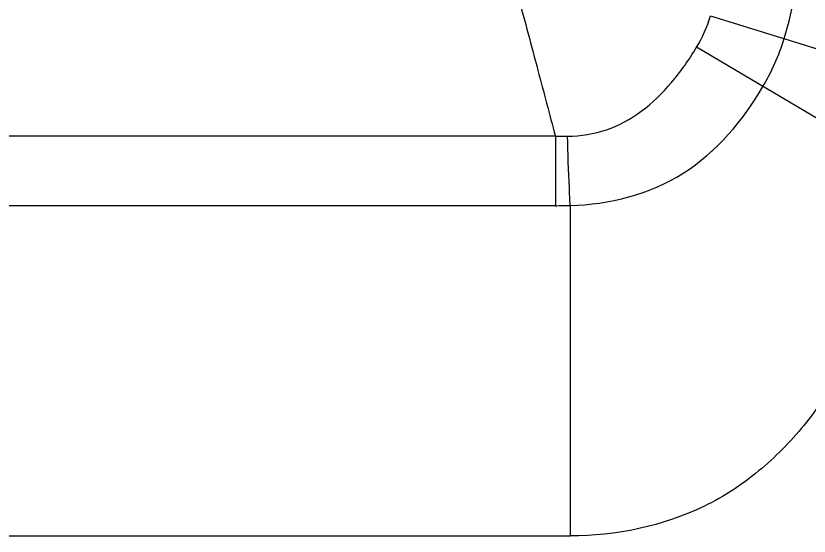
# Model space of a CAD drawing. Header units: millimetres. Extents: x 2634 to 3034, y 1430 to 1883.
# Drawn here: x 2887.05 to 2909.59, y 1557.34 to 1572.1 of the extents above; entities that cross this region are included whole.
import ezdxf

# ---------------------------------------------------------------- set-up
doc = ezdxf.new("R2010")
doc.units = ezdxf.units.MM

msp = doc.modelspace()

# ---------------------------------------------------------------- linework, layer by layer
at = {"color": 7, "linetype": 'Continuous'}
for p, q in [((2906.788, 1572.105), (2913.598, 1569.998)), ((2912.527, 1567.583), (2906.392, 1571.217)), ((2902.378, 1568.691), (2862.451, 1568.691)), ((2902.378, 1568.691), (2902.378, 1566.717)), ((2902.378, 1566.717), (2862.451, 1566.717)), ((2902.797, 1566.724), (2902.797, 1557.341)), ((2862.282, 1557.341), (2902.797, 1557.341))]:
    msp.add_line(p, q, dxfattribs=at)
for centre, radius, start, end in [((2903.026, 1573.25), 3.932, 328.8605, 343.0669), ((2902.797, 1573.342), 6.367, 329.3824, 342.7983), ((2902.624, 1577.379), 8.691, 268.3755, 270.6474), ((2902.377, 1579.474), 12.757, 270.0044, 271.8891)]:
    msp.add_arc(centre, radius, start, end, dxfattribs=at)
for points, knots in [([(2908.879, 1571.459), (2909.018, 1571.899), (2909.228, 1572.799), (2909.358, 1574.625), (2908.937, 1576.006), (2908.448, 1576.767)], [0, 0, 0, 0, 0.253196, 0.504021, 1, 1, 1, 1]), ([(2900.938, 1574.09), (2901.069, 1573.608), (2901.381, 1572.429), (2901.864, 1570.63), (2902.21, 1569.312), (2902.378, 1568.691)], [0, 0, 0, 0, 0.268312, 0.654804, 1, 1, 1, 1]), ([(2902.722, 1568.688), (2903.098, 1568.692), (2903.852, 1568.811), (2904.868, 1569.367), (2905.714, 1570.201), (2906.178, 1570.863), (2906.392, 1571.217)], [0, 0, 0, 0, 0.241733, 0.481233, 0.734022, 1, 1, 1, 1]), ([(2902.797, 1566.724), (2903.91, 1566.747), (2906.213, 1567.335), (2907.709, 1569.139), (2908.276, 1570.099)], [0, 0, 0, 0, 0.499544, 1, 1, 1, 1]), ([(2902.797, 1566.724), (2902.79, 1566.89), (2902.761, 1567.545), (2902.736, 1568.199), (2902.722, 1568.688)], [0, 0, 0, 0, 0.253939, 1, 1, 1, 1]), ([(2912.527, 1567.583), (2912.383, 1566.923), (2912.041, 1565.626), (2911.38, 1563.752), (2910.525, 1562.021), (2909.495, 1560.449), (2908.406, 1559.357), (2907.427, 1558.625), (2905.754, 1557.687), (2904.1, 1557.337), (2902.797, 1557.341)], [0, 0, 0, 0, 0.131909, 0.261406, 0.386871, 0.507876, 0.626262, 0.68553, 0.745786, 1, 1, 1, 1])]:
    msp.add_open_spline(points, degree=3, knots=knots, dxfattribs=at)

doc.saveas('drawing.dxf')
